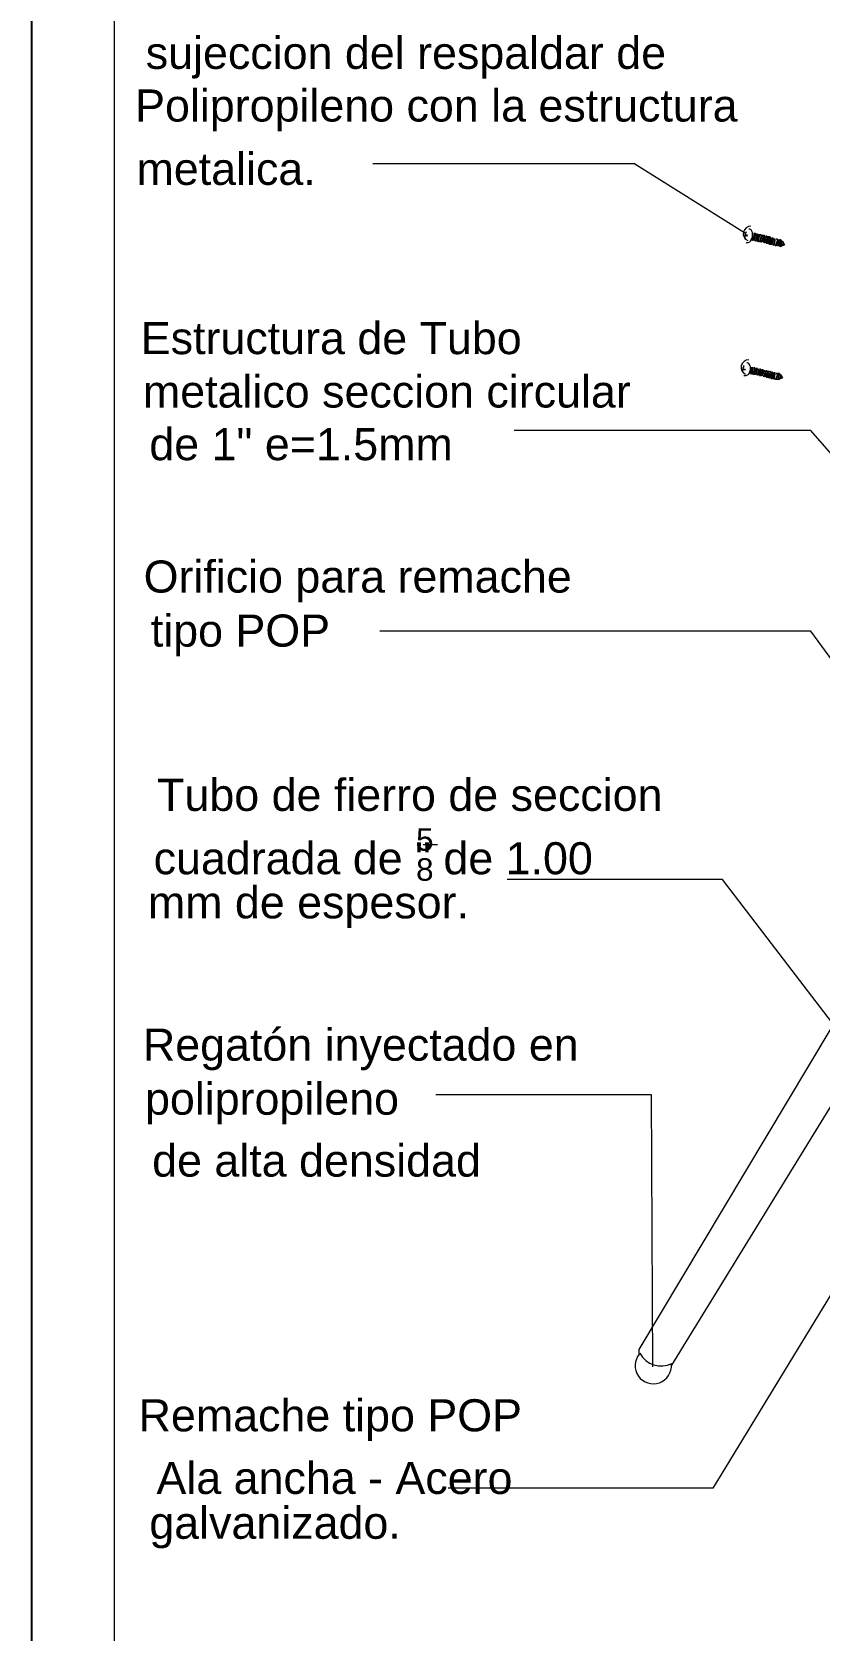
# Model space of a CAD drawing. Header units: inches. Extents: x 0.22 to 6.49, y 0.27 to 4.47.
# Drawn here: x 0.217 to 0.966, y 2.022 to 3.542 of the extents above; entities that cross this region are included whole.
import ezdxf

# ---------------------------------------------------------------- set-up
doc = ezdxf.new("R2010")
doc.units = ezdxf.units.IN
doc.header["$MEASUREMENT"] = 0
for name, color, linetype in [('PDF_PDF10_PDF9_PDF3_PDF5_0', 7, 'Continuous'), ('PDF_PDF10_PDF9_PDF3_PDF5_COTAS', 7, 'Continuous'), ('PDF_PDF10_PDF9_PDF3_PDF5_COTAS-01', 7, 'Continuous'), ('PDF_PDF10_PDF9_PDF3_PDF5_PIEZAS', 7, 'Continuous'), ('PDF_PDF10_PDF9_PDF3_PDF5_TEXTO', 7, 'Continuous'), ('PDF_Texto', 7, 'Continuous')]:
    doc.layers.add(name, color=color, linetype=linetype)
doc.styles.add('PDF Arial', font='arial.ttf')

msp = doc.modelspace()

# ---------------------------------------------------------------- linework, layer by layer
at = {"layer": 'PDF_PDF10_PDF9_PDF3_PDF5_0', "lineweight": 13}
for points in [[(0.8959, 3.3508), (0.7896, 3.4172)], [(1.1111, 2.7641), (0.9581, 2.9725)], [(1.0366, 2.5238), (0.8742, 2.7363), (0.6691, 2.7363)], [(1.1788, 2.672), (0.8647, 2.157), (0.613, 2.157)], [(0.8079, 2.2727), (0.8065, 2.5312), (0.6014, 2.5312)]]:
    msp.add_lwpolyline(points, dxfattribs=at)
at = {"layer": 'PDF_PDF10_PDF9_PDF3_PDF5_0', "lineweight": 5}
for points in [[(0.8965, 3.3522), (0.8952, 3.3495), (0.8972, 3.3495), (0.8979, 3.3488), (0.8972, 3.3481), (0.8952, 3.3488), (0.8952, 3.3454)], [(0.8965, 3.342), (0.8972, 3.342), (0.8986, 3.342), (0.8999, 3.3427), (0.9006, 3.3434), (0.9026, 3.3475), (0.9026, 3.3515), (0.9019, 3.3529), (0.9013, 3.3542), (0.8999, 3.3549), (0.8992, 3.3549)], [(0.9019, 3.3441), (0.9026, 3.3454), (0.9033, 3.3475), (0.9033, 3.3495), (0.9033, 3.3508)], [(0.9026, 3.3447), (0.9033, 3.3441), (0.904, 3.3454), (0.9047, 3.3495), (0.9047, 3.3508), (0.904, 3.3508)], [(0.9033, 3.3447), (0.904, 3.3441), (0.9047, 3.3454), (0.9053, 3.3495), (0.9053, 3.3508), (0.9047, 3.3508)], [(0.9047, 3.3441), (0.9053, 3.3434), (0.906, 3.3447), (0.9067, 3.3488), (0.9067, 3.3502), (0.906, 3.3502)], [(0.9053, 3.3441), (0.906, 3.3434), (0.9067, 3.3447), (0.9074, 3.3488), (0.9074, 3.3502), (0.9067, 3.3502)], [(0.9067, 3.3441), (0.9074, 3.3434), (0.908, 3.3447), (0.9087, 3.3488), (0.908, 3.3502)], [(0.9074, 3.3434), (0.908, 3.3427), (0.9087, 3.3441), (0.9094, 3.3481), (0.9087, 3.3495), (0.908, 3.3495)], [(0.9094, 3.3434), (0.9101, 3.3427), (0.9107, 3.3441), (0.9114, 3.3481), (0.9107, 3.3495), (0.9101, 3.3495)], [(0.9107, 3.3427), (0.9121, 3.3434), (0.9128, 3.3475), (0.9121, 3.3488), (0.9114, 3.3488)], [(0.9114, 3.3427), (0.9128, 3.3434), (0.9135, 3.3475), (0.9128, 3.3488), (0.9121, 3.3488)], [(0.9128, 3.3427), (0.9141, 3.3434), (0.9148, 3.3475), (0.9141, 3.3488), (0.9135, 3.3488)], [(0.9135, 3.342), (0.9148, 3.3427), (0.9155, 3.3461), (0.9148, 3.3481), (0.9141, 3.3481)], [(0.9155, 3.3414), (0.9162, 3.3414), (0.9168, 3.342), (0.9182, 3.3454), (0.9175, 3.3475), (0.9168, 3.3475)], [(0.9175, 3.3414), (0.9182, 3.3414), (0.9189, 3.342), (0.9202, 3.3454), (0.9195, 3.3475), (0.9189, 3.3475)], [(0.9182, 3.3407), (0.9189, 3.3407), (0.9195, 3.3414), (0.9209, 3.3447), (0.9202, 3.3461), (0.9195, 3.3461)], [(0.9195, 3.3407), (0.9202, 3.3407), (0.9209, 3.3414), (0.9216, 3.3447), (0.9216, 3.3461), (0.9209, 3.3461)], [(0.9202, 3.3407), (0.9209, 3.3407), (0.9216, 3.3414), (0.9223, 3.3447), (0.9223, 3.3461), (0.9216, 3.3461)], [(0.9216, 3.34), (0.9223, 3.34), (0.9229, 3.3407), (0.9236, 3.3441), (0.9236, 3.3454), (0.9229, 3.3454)], [(0.9223, 3.34), (0.9229, 3.34), (0.9236, 3.3407), (0.9243, 3.3441), (0.9243, 3.3454), (0.9236, 3.3454)], [(0.9236, 3.34), (0.9243, 3.34), (0.925, 3.3407), (0.9263, 3.3441), (0.9263, 3.3454), (0.925, 3.3454)], [(0.9243, 3.3393), (0.925, 3.3393), (0.9263, 3.34), (0.927, 3.3434), (0.927, 3.3447), (0.9263, 3.3447)], [(0.9277, 3.3393), (0.9283, 3.3393), (0.929, 3.34), (0.9297, 3.3434), (0.9297, 3.3447), (0.929, 3.3447)], [(0.9283, 3.3387), (0.929, 3.3387), (0.9297, 3.3393), (0.9304, 3.3427), (0.9304, 3.3441), (0.9297, 3.3441)], [(0.9304, 3.3393), (0.9311, 3.34), (0.9317, 3.3407), (0.9317, 3.342), (0.9311, 3.3434), (0.9331, 3.34), (0.929, 3.338)], [(0.9311, 3.34), (0.9317, 3.3414), (0.9317, 3.342)], [(0.8938, 3.225), (0.8945, 3.2243), (0.8932, 3.2222), (0.8952, 3.2216), (0.8959, 3.2209), (0.8952, 3.2209), (0.8932, 3.2209), (0.8932, 3.2189)], [(0.8945, 3.2155), (0.8952, 3.2155), (0.8965, 3.2155), (0.8979, 3.2162), (0.8992, 3.2168), (0.9006, 3.2209), (0.9006, 3.2243), (0.8999, 3.2256), (0.8992, 3.227), (0.8979, 3.2277), (0.8972, 3.2277)], [(0.8999, 3.2175), (0.9006, 3.2189), (0.9013, 3.2202), (0.9013, 3.2222), (0.9013, 3.2236)], [(0.9006, 3.2175), (0.9013, 3.2168), (0.9019, 3.2182), (0.9026, 3.2216), (0.9026, 3.2229), (0.9019, 3.2229)], [(0.9013, 3.2175), (0.9019, 3.2168), (0.9026, 3.2182), (0.9033, 3.2216), (0.9033, 3.2229), (0.9026, 3.2229)], [(0.9026, 3.2175), (0.9033, 3.2168), (0.904, 3.2182), (0.9047, 3.2216), (0.9047, 3.2229), (0.904, 3.2229)], [(0.9033, 3.2168), (0.904, 3.2168), (0.9047, 3.2175), (0.9053, 3.2209), (0.9053, 3.2222), (0.9047, 3.2222)], [(0.9047, 3.2168), (0.9053, 3.2168), (0.906, 3.2175), (0.9067, 3.2209), (0.9067, 3.2222), (0.906, 3.2222)], [(0.9053, 3.2168), (0.906, 3.2168), (0.9067, 3.2175), (0.9074, 3.2209), (0.9074, 3.2222), (0.9067, 3.2222)], [(0.908, 3.2216), (0.9087, 3.2202), (0.908, 3.2168), (0.9074, 3.2162), (0.9067, 3.2162), (0.9074, 3.2162), (0.908, 3.2168), (0.9087, 3.2202), (0.908, 3.2216), (0.9087, 3.2216), (0.9094, 3.2202), (0.9087, 3.2168), (0.908, 3.2162), (0.9074, 3.2162)], [(0.9087, 3.2162), (0.9094, 3.2162), (0.9101, 3.2168), (0.9107, 3.2202), (0.9101, 3.2216), (0.9094, 3.2216)], [(0.9094, 3.2155), (0.9101, 3.2155), (0.9107, 3.2162), (0.9114, 3.2195), (0.9107, 3.2209), (0.9101, 3.2209)], [(0.9107, 3.2155), (0.9121, 3.2162), (0.9128, 3.2195), (0.9121, 3.2209), (0.9114, 3.2209)], [(0.9114, 3.2155), (0.9128, 3.2162), (0.9135, 3.2195), (0.9128, 3.2209), (0.9121, 3.2209)], [(0.9135, 3.2148), (0.9148, 3.2155), (0.9155, 3.2189), (0.9148, 3.2202), (0.9141, 3.2202)], [(0.9148, 3.2148), (0.9162, 3.2155), (0.9168, 3.2189), (0.9162, 3.2202), (0.9155, 3.2202), (0.9162, 3.2202), (0.9168, 3.2189), (0.9155, 3.2155), (0.9148, 3.2148), (0.9141, 3.2148)], [(0.9155, 3.2141), (0.9162, 3.2141), (0.9168, 3.2148), (0.9182, 3.2182), (0.9175, 3.2195), (0.9168, 3.2195)], [(0.9162, 3.2141), (0.9168, 3.2141), (0.9175, 3.2148), (0.9189, 3.2182), (0.9182, 3.2195), (0.9175, 3.2195)], [(0.9175, 3.2141), (0.9182, 3.2141), (0.9189, 3.2148), (0.9202, 3.2182), (0.9195, 3.2195), (0.9189, 3.2195)], [(0.9182, 3.2134), (0.9189, 3.2134), (0.9195, 3.2141), (0.9209, 3.2175), (0.9202, 3.2189), (0.9195, 3.2189)], [(0.9195, 3.2134), (0.9202, 3.2134), (0.9209, 3.2141), (0.9216, 3.2175), (0.9216, 3.2189), (0.9209, 3.2189)], [(0.9202, 3.2128), (0.9209, 3.2128), (0.9216, 3.2134), (0.9223, 3.2168), (0.9223, 3.2182), (0.9216, 3.2182)], [(0.9216, 3.2128), (0.9223, 3.2128), (0.9229, 3.2134), (0.9236, 3.2168), (0.9236, 3.2182), (0.9229, 3.2182)], [(0.9223, 3.2128), (0.9229, 3.2128), (0.9236, 3.2134), (0.9243, 3.2168), (0.9243, 3.2182), (0.9236, 3.2182)], [(0.925, 3.2121), (0.9263, 3.2121), (0.927, 3.2128), (0.9277, 3.2162), (0.9277, 3.2175), (0.927, 3.2175)], [(0.9263, 3.2121), (0.927, 3.2121), (0.9277, 3.2128), (0.9283, 3.2162), (0.9283, 3.2175), (0.9277, 3.2175)], [(0.9283, 3.2128), (0.929, 3.2134), (0.9297, 3.2141), (0.9297, 3.2155), (0.929, 3.2168), (0.9311, 3.2134), (0.927, 3.2114)], [(0.929, 3.2128), (0.9297, 3.2141), (0.9297, 3.2155)]]:
    msp.add_lwpolyline(points, dxfattribs=at)
for points in [[(0.9094, 3.3495), (0.9101, 3.3495), (0.9107, 3.3481), (0.9101, 3.3441), (0.9094, 3.3427), (0.9087, 3.3434), (0.9094, 3.3427), (0.9101, 3.3441), (0.9107, 3.3481), (0.9101, 3.3495)], [(0.9155, 3.3481), (0.9162, 3.3481), (0.9168, 3.3461), (0.9155, 3.3427), (0.9148, 3.342), (0.9141, 3.342), (0.9148, 3.342), (0.9155, 3.3427), (0.9168, 3.3461), (0.9162, 3.3481)], [(0.9175, 3.3475), (0.9182, 3.3475), (0.9189, 3.3454), (0.9175, 3.342), (0.9168, 3.3414), (0.9162, 3.3414), (0.9168, 3.3414), (0.9175, 3.342), (0.9189, 3.3454), (0.9182, 3.3475)], [(0.9277, 3.3447), (0.9283, 3.3447), (0.9283, 3.3434), (0.9277, 3.34), (0.927, 3.3393), (0.9263, 3.3393), (0.927, 3.3393), (0.9277, 3.34), (0.9283, 3.3434), (0.9283, 3.3447)], [(0.9135, 3.2202), (0.9141, 3.2202), (0.9148, 3.2189), (0.9141, 3.2155), (0.9128, 3.2148), (0.9141, 3.2155), (0.9148, 3.2189), (0.9141, 3.2202)], [(0.925, 3.2175), (0.9263, 3.2175), (0.9263, 3.2162), (0.925, 3.2128), (0.9243, 3.2121), (0.9236, 3.2121), (0.9243, 3.2121), (0.925, 3.2128), (0.9263, 3.2162), (0.9263, 3.2175)]]:
    msp.add_lwpolyline(points, close=True, dxfattribs=at)
at = {"layer": 'PDF_PDF10_PDF9_PDF3_PDF5_0', "lineweight": 18}
for points in [[(1.036, 2.693), (0.7943, 2.2889), (0.7943, 2.2835)], [(1.0671, 2.6673), (0.8255, 2.274)]]:
    msp.add_lwpolyline(points, dxfattribs=at)
at = {"layer": 'PDF_PDF10_PDF9_PDF3_PDF5_0', "lineweight": 5}
for centre in [(0.9009, 3.3505), (0.8989, 3.2233)]:
    msp.add_arc(centre, 0.00711, 88.5769, 246.1307, dxfattribs=at)
at = {"layer": 'PDF_PDF10_PDF9_PDF3_PDF5_0', "lineweight": 18}
for centre, radius, start, end in [((0.8082, 2.2737), 0.0173, 139.8669, 4.4547), ((0.8157, 2.2967), 0.0233, 208.806, 295.8783)]:
    msp.add_arc(centre, radius, start, end, dxfattribs=at)
at = {"layer": 'PDF_PDF10_PDF9_PDF3_PDF5_COTAS', "lineweight": 5}
msp.add_lwpolyline([(0.2955, 4.3958), (6.4152, 4.3958), (6.4152, 0.3492), (0.2955, 0.3492)], close=True, dxfattribs=at)
at = {"layer": 'PDF_PDF10_PDF9_PDF3_PDF5_COTAS-01', "lineweight": 13}
for points in [[(0.5412, 3.4172), (0.7896, 3.4172)], [(1.0217, 3.0903), (0.9581, 3.1634), (0.6759, 3.1634)], [(0.9581, 2.9725), (0.548, 2.9725)]]:
    msp.add_lwpolyline(points, dxfattribs=at)
at = {"layer": 'PDF_PDF10_PDF9_PDF3_PDF5_PIEZAS', "lineweight": 25}
msp.add_lwpolyline([(6.4943, 4.4743), (6.4943, 0.2707), (0.217, 0.2707), (0.217, 4.4743)], close=True, dxfattribs=at)
at = {"layer": 'PDF_PDF10_PDF9_PDF3_PDF5_TEXTO', "lineweight": 18}
msp.add_lwpolyline([(0.5893, 2.7695), (0.6028, 2.7695)], dxfattribs=at)

# ---------------------------------------------------------------- texts
at = {"layer": 'PDF_Texto', "attachment_point": 7, "style": 'PDF Arial'}
for s, insert, char_height in [('sujeccion del respaldar de', (0.3253, 3.4981), 0.030506), ('Polipropileno con la estructura', (0.3152, 3.448), 0.030506), ('metalica.', (0.3165, 3.3965), 0.03051), ('Estructura de Tubo', (0.3206, 3.2355), 0.030506), ('metalico seccion circular', (0.3226, 3.1847), 0.030506), ('de 1" e=1.5mm', (0.3287, 3.1346), 0.030506), ('Orificio para remache', (0.3233, 2.9999), 0.030506), ('tipo POP', (0.3301, 2.9485), 0.03051), ('Tubo de fierro de seccion', (0.3361, 2.801), 0.030506), ('5', (0.5825, 2.7632), 0.0214), ('cuadrada de " de 1.00', (0.3328, 2.7407), 0.030506), ('8', (0.5825, 2.7347), 0.0214), ('mm de espesor.', (0.3273, 2.69), 0.030506), ('Regatón inyectado en', (0.3226, 2.5546), 0.030506), ('polipropileno', (0.3246, 2.5032), 0.030506), ('de alta densidad', (0.3314, 2.4531), 0.030506), ('Remache tipo POP', (0.3185, 2.202), 0.030506), ('Ala ancha - Acero', (0.3355, 2.1512), 0.030506), ('galvanizado.', (0.3287, 2.0998), 0.030506)]:
    msp.add_mtext(s, dxfattribs=dict(at, insert=insert, char_height=char_height))

doc.saveas('drawing.dxf')
